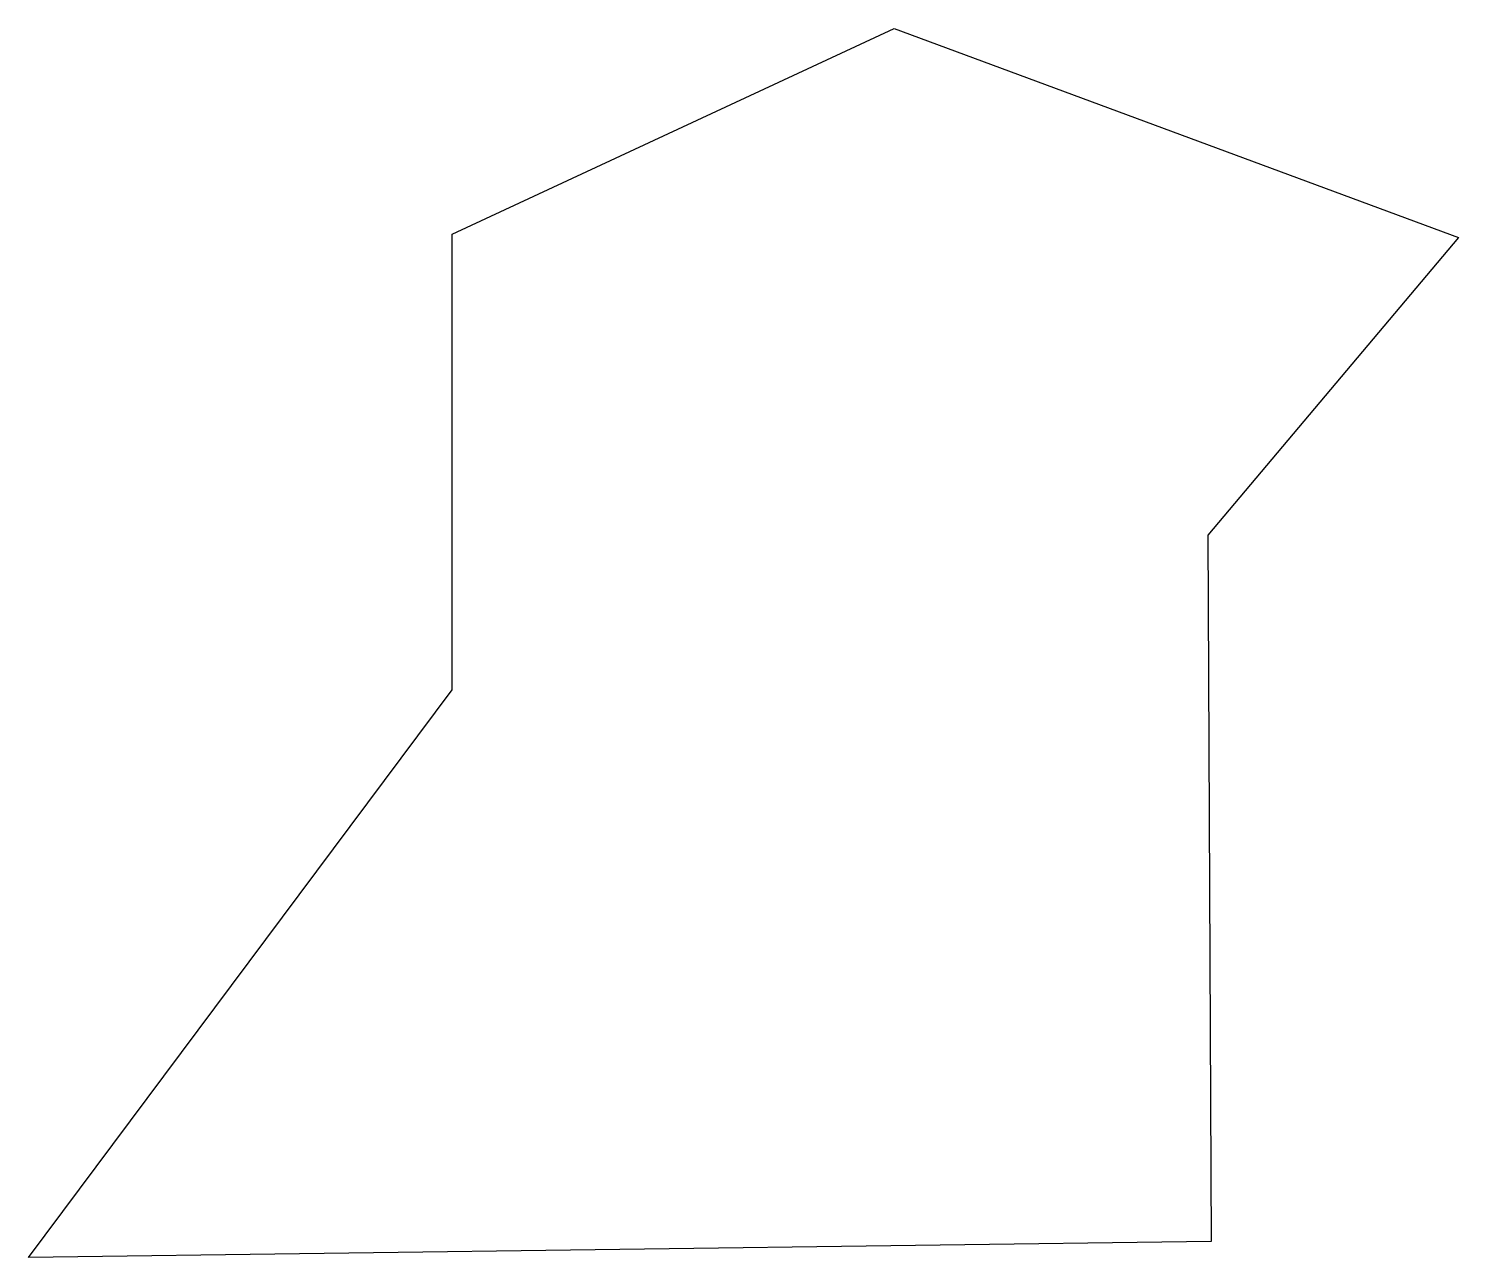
# Model space of a CAD drawing. Header units: feet. Extents: x -713 to 932, y -895 to 519.
import ezdxf

# ---------------------------------------------------------------- set-up
doc = ezdxf.new("R2010")
doc.units = ezdxf.units.FT
doc.header["$MEASUREMENT"] = 0

msp = doc.modelspace()

# ---------------------------------------------------------------- linework, layer by layer
msp.add_lwpolyline([(-225.8, -242), (-225.8, 282), (282.6, 518.5), (931.8, 278.1), (643.7, -64.3), (647.3, -876.7), (-712.9, -894.9), (-225.8, -242)])

doc.saveas('drawing.dxf')
